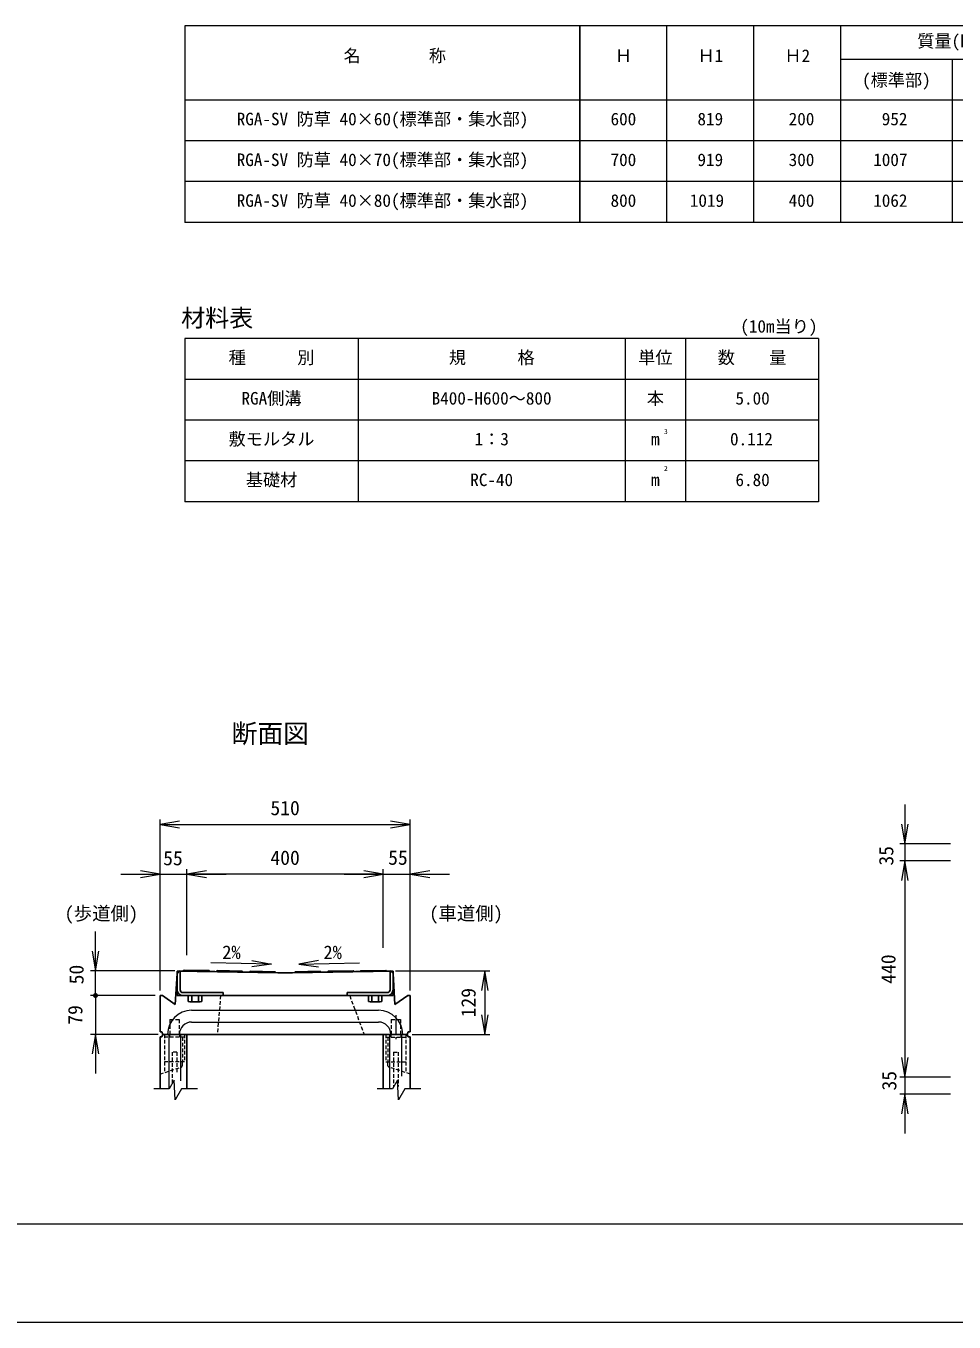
# Model space of a CAD drawing. Units: millimetres at full size, sheet at 1:20. Extents: x 0 to 8400, y -600 to 5940.
# Drawn here: x 3191 to 5082, y 0 to 2640 of the extents above; entities that cross this region are included whole.
import ezdxf
from ezdxf.enums import TextEntityAlignment as Align

# ---------------------------------------------------------------- set-up
doc = ezdxf.new("R2010")
doc.units = ezdxf.units.MM
doc.header["$LTSCALE"] = 20
for name, pattern in [('USER1', [0.5625, 0.375, -0.1875]), ('USER2', [3, 1.875, -0.375, 0.375, -0.375]), ('USER3', [3.75, 1.875, -1.875])]:
    doc.linetypes.add(name, pattern=pattern)
for name, color, linetype, lineweight in [('_1-A_25-FRAME-SIDE_VIWE', 2, 'Continuous', 25), ('ACC(細線）', 4, 'USER1', 13), ('CEN(細線）', 5, 'USER2', 13), ('CON2(細線）', 6, 'Continuous', 13), ('CON（太線）', 1, 'Continuous', 25), ('TEXT(細線）', 1, 'Continuous', 13), ('寸法線', 7, 'Continuous', 9), ('構造物-寸法', 7, 'Continuous', 9)]:
    doc.layers.add(name, color=color, linetype=linetype, lineweight=lineweight)
doc.styles.add('ＭＳ ゴシック', font='')
doc.styles.get('ＭＳ ゴシック').set_extended_font_data('MS Gothic')

# ---------------------------------------------------------------- blocks, each defined once
blk = doc.blocks.new('open_arrow')
at = {"color": 0, "linetype": 'Continuous', "lineweight": -2}
blk.add_lwpolyline([(7.5, 1.25), (0, 0), (7.5, -1.25)], dxfattribs=at)
blk = doc.blocks.new('filled_dot')
at = {"color": 0, "linetype": 'Continuous', "lineweight": -2, "const_width": 1.25}
blk.add_lwpolyline([(-0.625, 0, 1), (0.625, 0, 1)], format="xyb", close=True, dxfattribs=at)

msp = doc.modelspace()

# ---------------------------------------------------------------- linework, layer by layer
at = {"layer": '_1-A_25-FRAME-SIDE_VIWE'}
for p, q in [((3499.19, 715.12), (3505.19, 715.12)), ((3499.19, 677.12), (3499.19, 715.12)), ((3499.19, 665.12), (3499.19, 715.12)), ((3499.19, 715.12), (3704.19, 711.12)), ((3505.19, 677.12), (3505.19, 715.12)), ((3939.19, 715.12), (3734.19, 711.12)), ((3939.19, 715.12), (3933.19, 715.12)), ((3933.19, 677.12), (3933.19, 715.12)), ((3939.19, 677.12), (3939.19, 715.12)), ((3939.19, 665.12), (3939.19, 715.12)), ((3704.19, 711.12), (3734.19, 711.12)), ((3499.19, 665.12), (3939.19, 665.12)), ((3592.69, 671.12), (3511.19, 671.12)), ((3511.19, 665.12), (3592.69, 665.12)), ((3521.84, 653.32), (3521.84, 665.12)), ((3521.84, 665.12), (3525.3, 665.12)), ((3525.3, 665.12), (3528.76, 665.12)), ((3546.08, 665.12), (3525.3, 665.12)), ((3528.76, 665.12), (3535.69, 665.12)), ((3528.76, 653.32), (3528.76, 665.12)), ((3535.69, 665.12), (3546.08, 665.12)), ((3535.69, 665.12), (3542.61, 665.12)), ((3535.69, 665.12), (3542.61, 665.12)), ((3542.61, 665.12), (3546.08, 665.12)), ((3542.61, 665.12), (3542.61, 653.32)), ((3546.08, 665.12), (3549.54, 665.12)), ((3549.54, 665.12), (3549.54, 653.32)), ((3592.69, 671.12), (3592.69, 665.12)), ((3845.69, 671.12), (3845.69, 665.12)), ((3845.69, 671.12), (3927.19, 671.12)), ((3927.19, 665.12), (3845.69, 665.12)), ((3888.84, 653.32), (3888.84, 665.12)), ((3888.84, 665.12), (3892.3, 665.12)), ((3892.3, 665.12), (3895.76, 665.12)), ((3913.08, 665.12), (3892.3, 665.12)), ((3895.76, 665.12), (3902.69, 665.12)), ((3895.76, 653.32), (3895.76, 665.12)), ((3902.69, 665.12), (3913.08, 665.12)), ((3902.69, 665.12), (3909.61, 665.12)), ((3902.69, 665.12), (3909.61, 665.12)), ((3909.61, 665.12), (3913.08, 665.12)), ((3909.61, 665.12), (3909.61, 653.32)), ((3913.08, 665.12), (3916.54, 665.12)), ((3916.54, 665.12), (3916.54, 653.32)), ((3525.3, 652.12), (3521.84, 653.32)), ((3528.76, 653.32), (3525.3, 652.12)), ((3525.3, 652.12), (3546.08, 652.12)), ((3535.69, 652.12), (3528.76, 653.32)), ((3542.61, 653.32), (3535.69, 652.12)), ((3546.08, 652.12), (3542.61, 653.32)), ((3549.54, 653.32), (3546.08, 652.12)), ((3892.3, 652.12), (3888.84, 653.32)), ((3895.76, 653.32), (3892.3, 652.12)), ((3892.3, 652.12), (3913.08, 652.12)), ((3902.69, 652.12), (3895.76, 653.32)), ((3909.61, 653.32), (3902.69, 652.12)), ((3913.08, 652.12), (3909.61, 653.32)), ((3916.54, 653.32), (3913.08, 652.12))]:
    msp.add_line(p, q, dxfattribs=at)
at = {"layer": '_1-A_25-FRAME-SIDE_VIWE', "color": 3, "linetype": 'USER3'}
msp.add_line((3880.69, 671.12), (3924.69, 671.12), dxfattribs=at)
at = {"layer": '_1-A_25-FRAME-SIDE_VIWE'}
for centre, radius, start, end in [((3511.19, 677.12), 12, 180, 270), ((3511.19, 677.12), 6, 180, 270), ((3927.19, 677.12), 6, 270, 0), ((3927.19, 677.12), 12, 270, 0)]:
    msp.add_arc(centre, radius, start, end, dxfattribs=at)
at = {"layer": 'ACC(細線）'}
for p, q in [((3587.69, 665.12), (3580.97, 586.12)), ((3850.69, 665.12), (3880.03, 586.12)), ((3484.19, 616.12), (3484.19, 586.12)), ((3484.19, 616.12), (3503.19, 616.12)), ((3503.19, 616.12), (3503.19, 586.12)), ((3935.19, 616.12), (3935.19, 586.12)), ((3935.19, 616.12), (3954.19, 616.12)), ((3954.19, 616.12), (3954.19, 586.12)), ((3514.19, 586.12), (3473.19, 586.12)), ((3498.69, 550.12), (3488.69, 550.12))]:
    msp.add_line(p, q, dxfattribs=at)
at = {"layer": 'ACC(細線）', "lineweight": 5}
for p, q in [((3473.19, 586.12), (3473.19, 530.12)), ((3483.69, 586.12), (3483.69, 580.12)), ((3503.69, 586.12), (3503.69, 580.12)), ((3514.19, 586.12), (3514.19, 530.12)), ((3924.19, 586.12), (3924.19, 530.12)), ((3934.69, 586.12), (3934.69, 580.12)), ((3954.69, 586.12), (3954.69, 580.12)), ((3965.19, 586.12), (3965.19, 530.12)), ((3514.19, 580.12), (3473.19, 580.12)), ((3509.69, 580.12), (3509.69, 530.12)), ((3924.19, 580.12), (3965.19, 580.12)), ((3928.69, 580.12), (3928.69, 530.12)), ((3514.19, 530.12), (3473.19, 530.12)), ((3473.19, 530.12), (3473.19, 508.09)), ((3488.69, 550.12), (3488.69, 485.26)), ((3498.69, 550.12), (3498.69, 506.11)), ((3509.69, 522.29), (3509.69, 530.12)), ((3924.19, 530.12), (3965.19, 530.12)), ((3928.69, 522.29), (3928.69, 530.12)), ((3939.69, 550.12), (3939.69, 480.12)), ((3939.69, 550.12), (3949.69, 550.12)), ((3949.69, 550.12), (3949.69, 480.12)), ((3965.19, 530.12), (3965.19, 508.09)), ((3464.19, 505.12), (3507.63, 519.44)), ((3974.19, 505.12), (3930.75, 519.44))]:
    msp.add_line(p, q, dxfattribs=at)
for centre, start, end in [((3506.69, 522.29), 288.24585, 360), ((3931.69, 522.29), 180, 251.75415)]:
    msp.add_arc(centre, 3, start, end, dxfattribs=at)
at = {"layer": 'CEN(細線）'}
msp.add_line((3944.69, 625.1), (3944.69, 576.12), dxfattribs=at)
at = {"layer": 'CON2(細線）'}
for p, q in [((3528.69, 635.12), (3909.69, 635.12)), ((3528.69, 611.12), (3909.69, 611.12))]:
    msp.add_line(p, q, dxfattribs=at)
at = {"layer": 'CON2(細線）', "lineweight": 5}
for p, q in [((3482.19, 586.12), (3482.19, 475.1)), ((3506.19, 586.12), (3506.19, 491.47)), ((3932.19, 586.12), (3932.19, 475.1)), ((3956.19, 586.12), (3956.19, 501.23))]:
    msp.add_line(p, q, dxfattribs=at)
at = {"layer": 'CON2(細線）'}
for centre, radius, start, end in [((3528.69, 586.12), 49, 90, 180), ((3909.69, 586.12), 49, 0, 90), ((3528.69, 586.12), 25, 90, 180), ((3909.69, 586.12), 25, 0, 90)]:
    msp.add_arc(centre, radius, start, end, dxfattribs=at)
at = {"layer": 'CON（太線）'}
for p, q in [((3498.98, 710.34), (3504.18, 715.34)), ((3504.18, 715.34), (3719.19, 711.12)), ((3934.2, 715.34), (3719.19, 711.12)), ((3939.39, 710.34), (3934.2, 715.34)), ((3498.98, 710.34), (3495.32, 646.99)), ((3939.39, 710.34), (3943.06, 646.99)), ((3464.19, 591.12), (3464.19, 665.23)), ((3464.19, 665.23), (3469.27, 665.23)), ((3469.27, 665.23), (3495.32, 646.99)), ((3969.11, 665.23), (3943.06, 646.99)), ((3969.11, 665.23), (3974.19, 665.23)), ((3974.19, 591.12), (3974.19, 665.23)), ((3468.19, 591.12), (3464.19, 591.12)), ((3468.19, 581.12), (3464.19, 581.12)), ((3464.19, 581.12), (3464.19, 475.1)), ((3468.19, 591.12), (3470.19, 586.12)), ((3470.19, 586.12), (3468.19, 581.12)), ((3470.19, 586.12), (3968.19, 586.12)), ((3519.19, 586.12), (3519.19, 475.1)), ((3919.19, 586.12), (3919.19, 475.1)), ((3970.19, 591.12), (3968.19, 586.12)), ((3968.19, 586.12), (3970.19, 581.12)), ((3970.19, 591.12), (3974.19, 591.12)), ((3970.19, 581.12), (3974.19, 581.12)), ((3970.19, 581.12), (3974.19, 581.12)), ((3974.19, 475.1), (3974.19, 581.12))]:
    msp.add_line(p, q, dxfattribs=at)
at = {"layer": 'TEXT(細線）'}
for p, q in [((3514.65, 2640.37), (3514.65, 2240.15)), ((4851.41, 2640.37), (3514.65, 2640.37)), ((4320.02, 2240.15), (4320.02, 2640.37)), ((4320.02, 2640.37), (4320.02, 2240.15)), ((4497.15, 2240.15), (4497.15, 2640.37)), ((4674.28, 2240.15), (4674.28, 2640.37)), ((4851.41, 2240.15), (4851.41, 2640.37)), ((5307.42, 2640.37), (4851.41, 2640.37)), ((5307.42, 2572.27), (4851.41, 2572.27)), ((5079.42, 2240.15), (5079.42, 2572.27)), ((4851.41, 2489.24), (3514.65, 2489.24)), ((5307.42, 2489.24), (4851.41, 2489.24)), ((4851.41, 2406.21), (3514.65, 2406.21)), ((5307.42, 2406.21), (4851.41, 2406.21)), ((4851.41, 2323.18), (3514.65, 2323.18)), ((5307.42, 2323.18), (4851.41, 2323.18)), ((4851.41, 2240.15), (3514.65, 2240.15)), ((5307.42, 2240.15), (4851.41, 2240.15)), ((3514.65, 2003.36), (3514.65, 1671.24)), ((4806.2, 2003.36), (3514.65, 2003.36)), ((3868.31, 2003.36), (3868.31, 1671.24)), ((4412.02, 2003.36), (4412.02, 1671.24)), ((4535.26, 2003.36), (4535.26, 1671.24)), ((4806.2, 2003.36), (4806.2, 1671.24)), ((4806.2, 1920.33), (3514.65, 1920.33)), ((4806.2, 1837.3), (3514.65, 1837.3)), ((4806.2, 1754.27), (3514.65, 1754.27)), ((4806.2, 1671.24), (3514.65, 1671.24))]:
    msp.add_line(p, q, dxfattribs=at)
at = {"layer": '寸法線'}
for p, q in [((4981.84, 1054.32), (4981.84, 859.32)), ((5075.38, 974.32), (4971.84, 974.32)), ((5075.38, 939.32), (4971.84, 939.32)), ((5075.38, 939.32), (4971.84, 939.32)), ((4981.84, 939.32), (4981.84, 499.03)), ((3691.39, 729.37), (3567.57, 731.73)), ((3691.39, 729.37), (3651.27, 723.46)), ((3651.53, 736.8), (3691.39, 729.37)), ((3786.85, 736.8), (3746.98, 729.37)), ((3746.98, 729.37), (3870.81, 731.73)), ((3746.98, 729.37), (3787.1, 723.46)), ((3944.2, 715.34), (4136.18, 715.34)), ((4126.18, 715.34), (4126.18, 586.12)), ((3978.19, 586.12), (4136.18, 586.12)), ((4981.84, 579.03), (4981.84, 384.32)), ((5075.38, 499.03), (4971.84, 499.03)), ((5075.38, 499.03), (4971.84, 499.03)), ((5075.38, 464.32), (4971.84, 464.32))]:
    msp.add_line(p, q, dxfattribs=at)
at = {"layer": '構造物-寸法'}
for p, q in [((3464.19, 721.12), (3464.19, 1023.78)), ((3464.19, 1013.78), (3974.19, 1013.78)), ((3974.19, 722.62), (3974.19, 1023.78)), ((3384.19, 912.55), (3599.19, 912.55)), ((3464.19, 675.34), (3464.19, 922.55)), ((3519.19, 747.19), (3519.19, 922.55)), ((3519.19, 747.19), (3519.19, 922.55)), ((3919.19, 912.55), (3519.19, 912.55)), ((3839.19, 912.55), (4054.19, 912.55)), ((3919.19, 762.61), (3919.19, 922.55)), ((3919.19, 762.61), (3919.19, 922.55)), ((3974.19, 675.23), (3974.19, 922.55)), ((3332.79, 665.23), (3332.79, 795.34)), ((3494.18, 715.34), (3322.79, 715.34)), ((3513.69, 717.18), (3511.69, 715.19)), ((3564.69, 716.19), (3513.69, 717.18)), ((3566.69, 714.11), (3564.69, 716.19)), ((3580.69, 715.88), (3578.69, 713.88)), ((3631.69, 714.89), (3580.69, 715.88)), ((3633.69, 712.8), (3631.69, 714.89)), ((3647.69, 714.58), (3645.69, 712.56)), ((3698.69, 713.59), (3647.69, 714.58)), ((3700.69, 711.48), (3698.69, 713.59)), ((3739.69, 713.56), (3737.69, 711.48)), ((3790.69, 714.55), (3739.69, 713.56)), ((3792.69, 712.56), (3790.69, 714.55)), ((3806.69, 714.86), (3804.69, 712.8)), ((3857.69, 715.85), (3806.69, 714.86)), ((3859.69, 713.88), (3857.69, 715.85)), ((3871.69, 714.11), (3873.69, 716.16)), ((3873.69, 716.16), (3924.69, 717.15)), ((3924.69, 717.15), (3926.69, 715.19)), ((3454.19, 665.23), (3322.79, 665.23)), ((3454.19, 665.23), (3322.79, 665.23)), ((3332.79, 665.23), (3332.79, 506.12)), ((3974.19, 665.12), (3974.19, 665.23)), ((3460.19, 586.12), (3322.79, 586.12)), ((3492.94, 492.63), (3482.84, 475.1)), ((3495.06, 452.8), (3492.94, 492.63)), ((3947.94, 492.63), (3937.84, 475.1)), ((3950.06, 452.8), (3947.94, 492.63)), ((3482.84, 475.1), (3451.49, 475.1)), ((3507.81, 475.1), (3495.06, 452.8)), ((3540.75, 475.1), (3507.81, 475.1)), ((3937.84, 475.1), (3906.49, 475.1)), ((3962.81, 475.1), (3950.06, 452.8)), ((3995.75, 475.1), (3962.81, 475.1)), ((200, 200), (8200, 200))]:
    msp.add_line(p, q, dxfattribs=at)
at = {"layer": '構造物-寸法', "color": 2}
msp.add_line((0, 0), (8400, 0), dxfattribs=at)

# ---------------------------------------------------------------- block references
at = {"layer": '寸法線', "xscale": 5.33, "yscale": 5.33}
for p, rotation in [((4981.84, 974.32), 90), ((4981.84, 939.32), 270), ((4981.84, 939.32), 270), ((4126.18, 715.34), 270), ((4126.18, 586.12), 90), ((4981.84, 499.03), 90), ((4981.84, 499.03), 90), ((4981.84, 464.32), 270)]:
    msp.add_blockref('open_arrow', p, dxfattribs=dict(at, rotation=rotation))
at = {"layer": '構造物-寸法', "xscale": 5.33, "yscale": 5.33}
for p in [(3464.19, 1013.78), (3519.19, 912.55), (3519.19, 912.55), (3974.19, 912.55)]:
    msp.add_blockref('open_arrow', p, dxfattribs=at)
at = {"layer": '構造物-寸法'}
for name, p, xscale, yscale, rotation in [('open_arrow', (3974.19, 1013.78), 5.33, 5.33, 180), ('open_arrow', (3464.19, 912.55), 5.33, 5.33, 180), ('open_arrow', (3919.19, 912.55), 5.33, 5.33, 180), ('open_arrow', (3919.19, 912.55), 5.33, 5.33, 180), ('open_arrow', (3332.79, 715.34), 5.33, 5.33, 90), ('filled_dot', (3332.79, 665.23), 4, 4, 90), ('filled_dot', (3332.79, 665.23), 4, 4, 270), ('open_arrow', (3332.79, 586.12), 5.33, 5.33, 270)]:
    msp.add_blockref(name, p, dxfattribs=dict(at, xscale=xscale, yscale=yscale, rotation=rotation))

# ---------------------------------------------------------------- texts
at = {"layer": 'TEXT(細線）', "style": 'ＭＳ ゴシック'}
for s, height, p in [('質量(kg)', 25.66, (5007.27, 2589.06)), ('名\u3000\u3000\u3000\u3000称', 25.48, (3838.36, 2559.36)), ('Ｈ', 25.66, (4391.08, 2559.24)), ('Ｈ1', 25.66, (4559.46, 2559.24)), ('Ｈ2', 25.66, (4736.6, 2559.24)), ('(標準部)', 25.66, (4894.85, 2509.59)), ('RGA-SV 防草 40×60(標準部・集水部)', 25.66, (3620.46, 2430.22)), ('600', 25.66, (4382.33, 2430.22)), ('819', 25.66, (4559.46, 2430.22)), (' 200', 25.66, (4727.85, 2430.22)), (' 952', 25.66, (4917.56, 2430.22)), ('RGA-SV 防草 40×70(標準部・集水部)', 25.66, (3620.46, 2347.19)), ('700', 25.66, (4382.33, 2347.19)), ('919', 25.66, (4559.46, 2347.19)), (' 300', 25.66, (4727.85, 2347.19)), ('1007', 25.66, (4917.56, 2347.19)), ('RGA-SV 防草 40×80(標準部・集水部)', 25.66, (3620.46, 2264.16)), ('800', 25.66, (4382.33, 2264.16)), ('1019', 25.66, (4543.89, 2264.16)), (' 400', 25.66, (4727.85, 2264.16)), ('1062', 25.66, (4917.56, 2264.16)), ('材料表', 35.92, (3507.2, 2016.82)), ('(10m当り)', 25.66, (4646.71, 2007.9)), ('種\u3000\u3000\u3000別', 25.66, (3603.98, 1944.34)), ('規\u3000\u3000\u3000格', 25.66, (4052.67, 1944.34)), ('単位', 25.66, (4438.64, 1944.34)), ('数    量', 25.66, (4600.73, 1944.34)), ('RGA側溝', 25.66, (3630.23, 1861.31)), ('B400-H600～800', 25.66, (4017.67, 1861.31)), ('本', 25.66, (4456.14, 1861.31)), ('5.00 ', 25.66, (4636.89, 1861.31)), ('敷モルタル', 25.66, (3603.98, 1778.28)), ('1：3', 25.66, (4105.17, 1778.28)), ('m', 25.66, (4464.89, 1778.28)), ('3', 10.26, (4491.05, 1805.93)), ('0.112', 25.66, (4625.82, 1778.28)), ('2', 10.26, (4491.05, 1730.6)), ('基礎材', 25.66, (3638.98, 1695.25)), ('RC-40', 25.66, (4096.42, 1695.25)), ('m', 25.66, (4464.89, 1695.25)), ('6.80 ', 25.66, (4636.89, 1695.25))]:
    msp.add_text(s, height=height, dxfattribs=at).set_placement(p, align=Align.BOTTOM_LEFT)
at = {"layer": '寸法線', "style": 'ＭＳ ゴシック'}
for s, height, p in [('断面図', 38.49, (3610.24, 1168.17)), ('2%', 27.49, (3591.09, 731.47)), ('2%', 27.49, (3797.32, 731.36))]:
    msp.add_text(s, height=height, dxfattribs=at).set_placement(p, align=Align.BOTTOM_LEFT)
for s, p in [('35', (4967.43, 929.91)), ('440', (4971.84, 689.18)), ('129', (4116.18, 620.73)), ('35', (4973.56, 471.68))]:
    msp.add_text(s, height=29.33, rotation=90, dxfattribs=at).set_placement(p, align=Align.BOTTOM_LEFT)
at = {"layer": '構造物-寸法', "style": 'ＭＳ ゴシック'}
for s, height, p in [('510', 29.33, (3689.19, 1023.78)), ('55', 29.33, (3470.61, 921.74)), ('400', 29.33, (3689.19, 922.55)), ('55', 29.33, (3929.12, 922.69)), ('(歩道側)', 27.49, (3269.65, 810.5)), ('(車道側)', 27.49, (4012.87, 810.5))]:
    msp.add_text(s, height=height, dxfattribs=at).set_placement(p, align=Align.BOTTOM_LEFT)
for s, p in [('50', (3317.3, 687.96)), ('79', (3314.8, 605.75))]:
    msp.add_text(s, height=29.33, rotation=90, dxfattribs=at).set_placement(p, align=Align.BOTTOM_LEFT)

doc.saveas('drawing.dxf')
